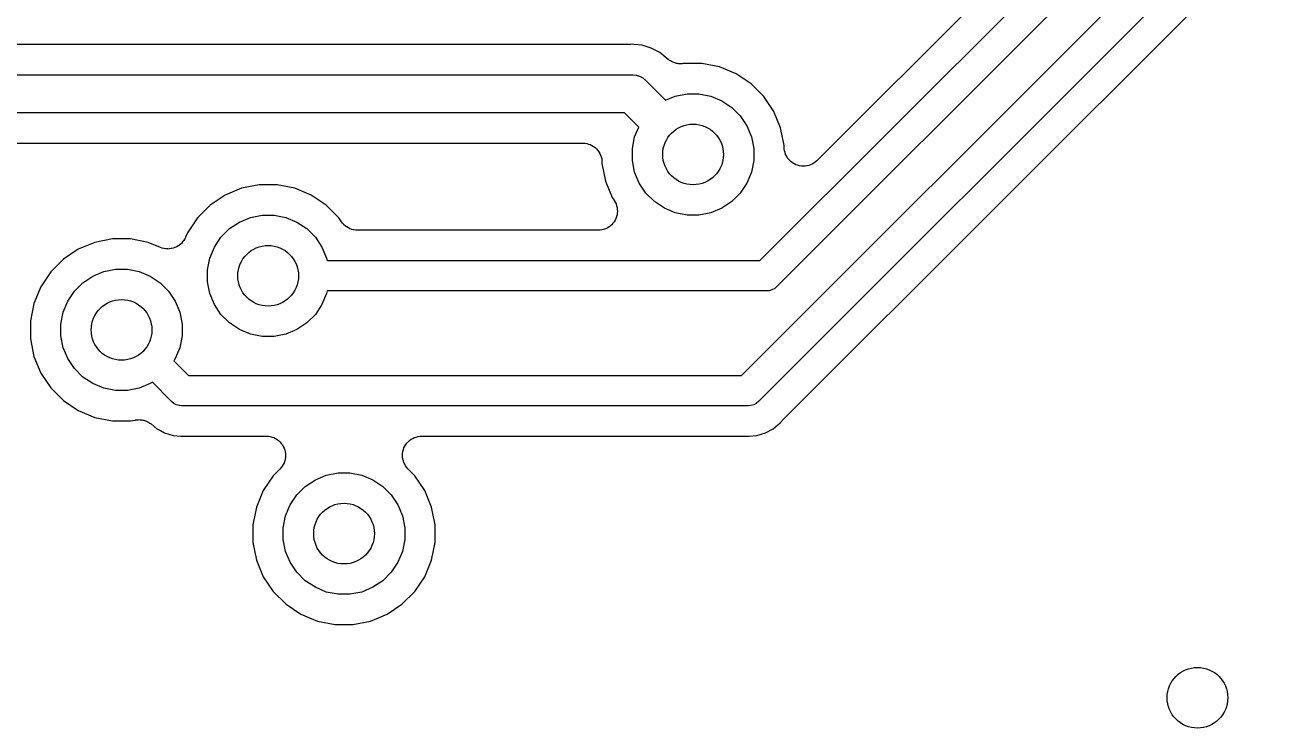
# Model space of a CAD drawing. Extents: x 113.2 to 188.8, y -123.8 to -78.2.
# Drawn here: x 157.6 to 165.82, y -103.38 to -98.75 of the extents above; entities that cross this region are included whole.
import ezdxf

# ---------------------------------------------------------------- set-up
doc = ezdxf.new("R2010")
doc.units = 0
doc.layers.add('BLACK', color=7, linetype='CONTINUOUS')

msp = doc.modelspace()

# ---------------------------------------------------------------- linework, layer by layer
at = {"layer": 'BLACK', "linetype": 'CONTINUOUS'}
for p, q in [((162.32, -101.057), (165.524, -97.8523)), ((165.692, -97.9679), (162.435, -101.224)), ((162.588, -101.354), (165.822, -98.1207)), ((164.301, -98.1562), (162.817, -99.6407)), ((162.44, -100.3), (164.539, -98.2018)), ((164.706, -98.3174), (162.556, -100.467)), ((161.578, -98.875), (155.087, -98.875)), ((161.583, -98.8745), (161.578, -98.875)), ((161.588, -98.8746), (161.583, -98.8745)), ((161.59, -98.8744), (161.588, -98.8746)), ((161.6, -98.8734), (161.59, -98.8744)), ((161.61, -98.8744), (161.6, -98.8734)), ((161.664, -98.8797), (161.61, -98.8744)), ((161.61, -98.8744), (161.61, -98.8744)), ((161.725, -98.8983), (161.664, -98.8797)), ((161.781, -98.9285), (161.725, -98.8983)), ((161.836, -98.9735), (161.781, -98.9285)), ((161.841, -98.9766), (161.836, -98.9735)), ((161.845, -98.9801), (161.841, -98.9766)), ((161.851, -98.9834), (161.845, -98.9801)), ((161.857, -98.9872), (161.851, -98.9834)), ((161.862, -98.9894), (161.857, -98.9872)), ((161.867, -98.9921), (161.862, -98.9894)), ((161.873, -98.9941), (161.867, -98.9921)), ((161.88, -98.9968), (161.873, -98.9941)), ((161.885, -98.9979), (161.88, -98.9968)), ((161.891, -98.9995), (161.885, -98.9979)), ((161.897, -99.0003), (161.891, -98.9995)), ((161.904, -99.0017), (161.897, -99.0003)), ((161.91, -99.0017), (161.904, -99.0017)), ((161.915, -99.0023), (161.91, -99.0017)), ((161.922, -99.0017), (161.915, -99.0023)), ((161.929, -99.0017), (161.922, -99.0017)), ((161.934, -99.0007), (161.929, -99.0017)), ((161.94, -99.0002), (161.934, -99.0007)), ((161.941, -99), (161.94, -99.0002)), ((162.059, -99), (161.941, -99)), ((162.175, -99.0231), (162.059, -99)), ((154.952, -99.075), (161.594, -99.075)), ((161.594, -99.075), (161.6, -99.0744)), ((161.6, -99.0744), (161.606, -99.075)), ((161.606, -99.075), (161.606, -99.075)), ((161.606, -99.075), (161.625, -99.0768)), ((161.625, -99.0768), (161.648, -99.084)), ((161.648, -99.084), (161.67, -99.0956)), ((161.67, -99.0956), (161.689, -99.1112)), ((162.284, -99.0683), (162.175, -99.0231)), ((162.382, -99.1339), (162.284, -99.0683)), ((161.689, -99.1112), (161.693, -99.116)), ((161.693, -99.116), (161.819, -99.2421)), ((162.466, -99.2175), (162.382, -99.1339)), ((161.819, -99.2421), (161.883, -99.2154)), ((161.883, -99.2154), (161.961, -99.2)), ((161.961, -99.2), (162.039, -99.2)), ((162.039, -99.2), (162.117, -99.2154)), ((162.117, -99.2154), (162.189, -99.2455)), ((162.189, -99.2455), (162.255, -99.2893)), ((162.532, -99.3158), (162.466, -99.2175)), ((161.548, -99.325), (154.906, -99.325)), ((161.642, -99.4189), (161.548, -99.325)), ((162.255, -99.2893), (162.311, -99.345)), ((162.311, -99.345), (162.354, -99.4105)), ((162.577, -99.425), (162.532, -99.3158)), ((161.615, -99.4833), (161.642, -99.4189)), ((162.354, -99.4105), (162.385, -99.4833)), ((162.6, -99.5409), (162.577, -99.425)), ((161.6, -99.5606), (161.615, -99.4833)), ((162.385, -99.4833), (162.4, -99.5606)), ((156.237, -99.525), (161.273, -99.525)), ((161.273, -99.525), (161.274, -99.525)), ((161.274, -99.525), (161.274, -99.525)), ((161.274, -99.525), (161.274, -99.525)), ((161.274, -99.525), (161.275, -99.525)), ((161.275, -99.525), (161.287, -99.5263)), ((161.287, -99.5263), (161.299, -99.5276)), ((161.299, -99.5276), (161.299, -99.5277)), ((161.299, -99.5277), (161.299, -99.5278)), ((161.299, -99.5278), (161.311, -99.5314)), ((161.311, -99.5314), (161.322, -99.5349)), ((161.322, -99.5349), (161.323, -99.5351)), ((161.323, -99.5351), (161.323, -99.5353)), ((161.323, -99.5353), (161.333, -99.541)), ((161.333, -99.541), (161.344, -99.5467)), ((161.344, -99.5467), (161.344, -99.547)), ((161.344, -99.547), (161.345, -99.5472)), ((161.345, -99.5472), (161.354, -99.5549)), ((161.354, -99.5549), (161.363, -99.5625)), ((161.363, -99.5625), (161.363, -99.5629)), ((161.363, -99.5629), (161.364, -99.5631)), ((161.364, -99.5631), (161.371, -99.5725)), ((161.371, -99.5725), (161.379, -99.5817)), ((161.379, -99.5817), (161.379, -99.5821)), ((161.379, -99.5821), (161.379, -99.5825)), ((161.379, -99.5825), (161.385, -99.5931)), ((161.385, -99.5931), (161.39, -99.6036)), ((161.6, -99.6394), (161.6, -99.5606)), ((162.4, -99.5606), (162.4, -99.6394)), ((162.6, -99.5509), (162.6, -99.5409)), ((162.601, -99.5631), (162.6, -99.5509)), ((162.602, -99.5752), (162.601, -99.5631)), ((162.602, -99.5754), (162.602, -99.5752)), ((162.602, -99.5756), (162.602, -99.5754)), ((162.606, -99.5873), (162.602, -99.5756)), ((162.609, -99.5989), (162.606, -99.5873)), ((161.39, -99.6036), (161.391, -99.604)), ((161.391, -99.604), (161.391, -99.6044)), ((161.391, -99.6044), (161.394, -99.6159)), ((161.394, -99.6159), (161.398, -99.6273)), ((161.398, -99.6273), (161.398, -99.6278)), ((161.398, -99.6278), (161.398, -99.6282)), ((161.398, -99.6282), (161.399, -99.6401)), ((161.399, -99.6401), (161.4, -99.652)), ((161.4, -99.652), (161.4, -99.6591)), ((161.4, -99.6591), (161.423, -99.775)), ((161.615, -99.7167), (161.6, -99.6394)), ((162.4, -99.6394), (162.385, -99.7167)), ((162.61, -99.5991), (162.609, -99.5989)), ((162.61, -99.5993), (162.61, -99.5991)), ((162.615, -99.6101), (162.61, -99.5993)), ((162.621, -99.6208), (162.615, -99.6101)), ((162.621, -99.621), (162.621, -99.6208)), ((162.621, -99.6212), (162.621, -99.621)), ((162.629, -99.6306), (162.621, -99.6212)), ((162.637, -99.6401), (162.629, -99.6306)), ((162.637, -99.6402), (162.637, -99.6401)), ((162.637, -99.6404), (162.637, -99.6402)), ((162.646, -99.6482), (162.637, -99.6404)), ((162.656, -99.656), (162.646, -99.6482)), ((162.656, -99.6561), (162.656, -99.656)), ((162.656, -99.6562), (162.656, -99.6561)), ((162.667, -99.662), (162.656, -99.6562)), ((162.677, -99.6678), (162.667, -99.662)), ((162.678, -99.6679), (162.677, -99.6678)), ((162.678, -99.668), (162.678, -99.6679)), ((162.689, -99.6716), (162.678, -99.668)), ((162.701, -99.6752), (162.689, -99.6716)), ((162.701, -99.6753), (162.701, -99.6752)), ((162.714, -99.6766), (162.701, -99.6753)), ((162.701, -99.6753), (162.701, -99.6753)), ((162.726, -99.6779), (162.714, -99.6766)), ((162.738, -99.6768), (162.726, -99.6779)), ((162.726, -99.6779), (162.726, -99.6779)), ((162.726, -99.6779), (162.726, -99.6779)), ((162.75, -99.6758), (162.738, -99.6768)), ((162.751, -99.6757), (162.75, -99.6758)), ((162.762, -99.6723), (162.751, -99.6757)), ((162.751, -99.6757), (162.751, -99.6757)), ((162.774, -99.6688), (162.762, -99.6723)), ((162.775, -99.6687), (162.774, -99.6687)), ((162.774, -99.6687), (162.774, -99.6688)), ((162.785, -99.663), (162.775, -99.6687)), ((162.796, -99.6574), (162.785, -99.663)), ((162.797, -99.6572), (162.796, -99.6573)), ((162.796, -99.6573), (162.796, -99.6574)), ((162.806, -99.6496), (162.797, -99.6572)), ((162.816, -99.642), (162.806, -99.6496)), ((162.817, -99.6407), (162.816, -99.6417)), ((162.816, -99.6417), (162.816, -99.6417)), ((162.816, -99.6417), (162.816, -99.6417)), ((162.816, -99.6417), (162.816, -99.642)), ((161.646, -99.7895), (161.615, -99.7167)), ((162.385, -99.7167), (162.354, -99.7895)), ((159.025, -99.823), (158.916, -99.8683)), ((159.141, -99.8), (159.025, -99.823)), ((159.259, -99.8), (159.141, -99.8)), ((159.375, -99.823), (159.259, -99.8)), ((159.484, -99.8683), (159.375, -99.823)), ((161.423, -99.775), (161.468, -99.8842)), ((161.689, -99.855), (161.646, -99.7895)), ((162.354, -99.7895), (162.311, -99.855)), ((158.916, -99.8683), (158.818, -99.9339)), ((159.582, -99.9339), (159.484, -99.8683)), ((161.468, -99.8842), (161.48, -99.9024)), ((161.48, -99.9024), (161.481, -99.9034)), ((161.481, -99.9034), (161.481, -99.9034)), ((161.481, -99.9034), (161.481, -99.9035)), ((161.481, -99.9035), (161.481, -99.9039)), ((161.481, -99.9039), (161.487, -99.9148)), ((161.487, -99.9148), (161.493, -99.9254)), ((161.493, -99.9254), (161.493, -99.9257)), ((161.493, -99.9257), (161.493, -99.9259)), ((161.493, -99.9259), (161.496, -99.9377)), ((161.745, -99.9107), (161.689, -99.855)), ((161.811, -99.9545), (161.745, -99.9107)), ((162.255, -99.9107), (162.189, -99.9545)), ((162.311, -99.855), (162.255, -99.9107)), ((158.818, -99.9339), (158.734, -100.018)), ((159.083, -100.015), (159.161, -100)), ((159.161, -100), (159.239, -100)), ((159.239, -100), (159.317, -100.015)), ((159.666, -100.018), (159.582, -99.9339)), ((161.496, -99.9377), (161.5, -99.9492)), ((161.499, -99.9991), (161.496, -100.01)), ((161.501, -99.9863), (161.499, -99.9985)), ((161.499, -99.9985), (161.499, -99.9988)), ((161.499, -99.9988), (161.499, -99.9991)), ((161.5, -99.9492), (161.5, -99.9495)), ((161.5, -99.9495), (161.5, -99.9497)), ((161.5, -99.9497), (161.501, -99.9618)), ((161.501, -99.9618), (161.502, -99.9739)), ((161.502, -99.9744), (161.501, -99.9863)), ((161.502, -99.9739), (161.502, -99.9742)), ((161.502, -99.9742), (161.502, -99.9744)), ((161.883, -99.9846), (161.811, -99.9545)), ((161.961, -100), (161.883, -99.9846)), ((162.039, -100), (161.961, -100)), ((162.117, -99.9846), (162.039, -100)), ((162.189, -99.9545), (162.117, -99.9846)), ((158.734, -100.018), (158.668, -100.116)), ((158.889, -100.145), (158.945, -100.089)), ((158.945, -100.089), (159.011, -100.046)), ((159.011, -100.046), (159.083, -100.015)), ((159.317, -100.015), (159.389, -100.046)), ((159.389, -100.046), (159.455, -100.089)), ((159.455, -100.089), (159.511, -100.145)), ((159.683, -100.044), (159.666, -100.018)), ((159.691, -100.053), (159.683, -100.044)), ((159.698, -100.062), (159.691, -100.053)), ((159.699, -100.062), (159.698, -100.062)), ((159.699, -100.063), (159.699, -100.062)), ((159.708, -100.07), (159.699, -100.063)), ((159.717, -100.078), (159.708, -100.07)), ((159.718, -100.078), (159.717, -100.078)), ((159.729, -100.084), (159.718, -100.078)), ((159.718, -100.078), (159.718, -100.078)), ((159.739, -100.09), (159.729, -100.084)), ((159.74, -100.09), (159.739, -100.09)), ((159.751, -100.094), (159.74, -100.09)), ((159.74, -100.09), (159.74, -100.09)), ((161.423, -100.091), (161.411, -100.094)), ((161.434, -100.085), (161.423, -100.09)), ((161.423, -100.09), (161.423, -100.09)), ((161.423, -100.09), (161.423, -100.091)), ((161.445, -100.079), (161.434, -100.085)), ((161.455, -100.071), (161.445, -100.079)), ((161.445, -100.079), (161.445, -100.079)), ((161.445, -100.079), (161.445, -100.079)), ((161.464, -100.063), (161.455, -100.071)), ((161.472, -100.054), (161.464, -100.063)), ((161.464, -100.063), (161.464, -100.063)), ((161.464, -100.063), (161.464, -100.063)), ((161.48, -100.044), (161.472, -100.054)), ((161.486, -100.033), (161.48, -100.044)), ((161.48, -100.044), (161.48, -100.044)), ((161.48, -100.044), (161.48, -100.044)), ((161.492, -100.023), (161.486, -100.033)), ((161.496, -100.01), (161.492, -100.022)), ((161.492, -100.022), (161.492, -100.022)), ((161.492, -100.022), (161.492, -100.023)), ((158.174, -100.157), (158.059, -100.18)), ((158.293, -100.157), (158.174, -100.157)), ((158.409, -100.18), (158.293, -100.157)), ((158.643, -100.168), (158.636, -100.177)), ((158.644, -100.168), (158.643, -100.168)), ((158.65, -100.157), (158.644, -100.168)), ((158.644, -100.168), (158.644, -100.168)), ((158.655, -100.147), (158.65, -100.157)), ((158.656, -100.146), (158.655, -100.147)), ((158.668, -100.116), (158.656, -100.145)), ((158.656, -100.145), (158.656, -100.146)), ((158.656, -100.146), (158.656, -100.146)), ((158.656, -100.146), (158.656, -100.146)), ((158.846, -100.211), (158.889, -100.145)), ((159.511, -100.145), (159.554, -100.211)), ((159.763, -100.097), (159.751, -100.094)), ((159.764, -100.097), (159.763, -100.097)), ((159.763, -100.097), (159.763, -100.097)), ((159.775, -100.099), (159.764, -100.097)), ((159.787, -100.1), (159.775, -100.099)), ((159.788, -100.1), (159.787, -100.1)), ((159.789, -100.1), (159.788, -100.1)), ((159.788, -100.1), (159.788, -100.1)), ((161.375, -100.1), (159.789, -100.1)), ((159.789, -100.1), (159.789, -100.1)), ((161.387, -100.099), (161.375, -100.1)), ((161.399, -100.098), (161.387, -100.099)), ((161.4, -100.098), (161.399, -100.098)), ((161.399, -100.098), (161.399, -100.098)), ((161.411, -100.094), (161.4, -100.098)), ((157.949, -100.225), (157.851, -100.291)), ((158.059, -100.18), (157.949, -100.225)), ((158.49, -100.214), (158.409, -100.18)), ((158.502, -100.217), (158.49, -100.214)), ((158.513, -100.221), (158.502, -100.217)), ((158.514, -100.221), (158.513, -100.221)), ((158.513, -100.221), (158.513, -100.221)), ((158.526, -100.222), (158.514, -100.221)), ((158.538, -100.223), (158.526, -100.222)), ((158.539, -100.224), (158.538, -100.223)), ((158.538, -100.223), (158.538, -100.223)), ((158.55, -100.222), (158.539, -100.224)), ((158.562, -100.221), (158.55, -100.222)), ((158.563, -100.221), (158.562, -100.221)), ((158.575, -100.218), (158.563, -100.221)), ((158.563, -100.221), (158.563, -100.221)), ((158.586, -100.214), (158.575, -100.218)), ((158.587, -100.214), (158.586, -100.214)), ((158.598, -100.208), (158.587, -100.214)), ((158.587, -100.214), (158.587, -100.214)), ((158.608, -100.203), (158.598, -100.208)), ((158.609, -100.203), (158.608, -100.203)), ((158.618, -100.195), (158.609, -100.202)), ((158.609, -100.202), (158.609, -100.203)), ((158.628, -100.187), (158.618, -100.195)), ((158.636, -100.177), (158.628, -100.187)), ((158.628, -100.187), (158.628, -100.187)), ((158.628, -100.187), (158.628, -100.187)), ((158.815, -100.283), (158.846, -100.211)), ((159.554, -100.211), (159.585, -100.283)), ((157.851, -100.291), (157.768, -100.374)), ((158.8, -100.361), (158.815, -100.283)), ((159.585, -100.283), (159.588, -100.3)), ((159.588, -100.3), (162.44, -100.3)), ((157.768, -100.374), (157.702, -100.473)), ((157.979, -100.446), (158.044, -100.402)), ((158.044, -100.402), (158.117, -100.372)), ((158.117, -100.372), (158.194, -100.357)), ((158.194, -100.357), (158.273, -100.357)), ((158.273, -100.357), (158.35, -100.372)), ((158.35, -100.372), (158.423, -100.402)), ((158.423, -100.402), (158.489, -100.446)), ((158.8, -100.439), (158.8, -100.361)), ((157.702, -100.473), (157.657, -100.582)), ((157.879, -100.567), (157.923, -100.502)), ((157.923, -100.502), (157.979, -100.446)), ((158.489, -100.446), (158.544, -100.502)), ((158.544, -100.502), (158.588, -100.567)), ((158.815, -100.517), (158.8, -100.439)), ((159.588, -100.5), (159.585, -100.517)), ((162.477, -100.5), (159.588, -100.5)), ((162.482, -100.5), (162.477, -100.5)), ((162.487, -100.5), (162.482, -100.5)), ((162.501, -100.499), (162.487, -100.5)), ((162.487, -100.5), (162.487, -100.5)), ((162.52, -100.493), (162.501, -100.499)), ((162.538, -100.484), (162.52, -100.493)), ((162.553, -100.471), (162.538, -100.484)), ((162.556, -100.467), (162.553, -100.471)), ((157.657, -100.582), (157.634, -100.698)), ((157.849, -100.64), (157.879, -100.567)), ((158.588, -100.567), (158.618, -100.64)), ((158.846, -100.589), (158.815, -100.517)), ((159.585, -100.517), (159.554, -100.589)), ((157.834, -100.718), (157.849, -100.64)), ((158.618, -100.64), (158.634, -100.718)), ((158.889, -100.655), (158.846, -100.589)), ((158.945, -100.711), (158.889, -100.655)), ((159.511, -100.655), (159.455, -100.711)), ((159.554, -100.589), (159.511, -100.655)), ((157.634, -100.698), (157.634, -100.816)), ((157.834, -100.796), (157.834, -100.718)), ((158.634, -100.718), (158.634, -100.796)), ((159.011, -100.754), (158.945, -100.711)), ((159.455, -100.711), (159.389, -100.754)), ((157.634, -100.816), (157.657, -100.932)), ((157.849, -100.874), (157.834, -100.796)), ((158.634, -100.796), (158.618, -100.874)), ((159.083, -100.785), (159.011, -100.754)), ((159.161, -100.8), (159.083, -100.785)), ((159.239, -100.8), (159.161, -100.8)), ((159.317, -100.785), (159.239, -100.8)), ((159.389, -100.754), (159.317, -100.785)), ((157.879, -100.946), (157.849, -100.874)), ((158.618, -100.874), (158.588, -100.946)), ((157.657, -100.932), (157.702, -101.041)), ((157.923, -101.012), (157.879, -100.946)), ((158.588, -100.946), (158.579, -100.961)), ((158.579, -100.961), (158.675, -101.057)), ((157.702, -101.041), (157.768, -101.139)), ((157.979, -101.068), (157.923, -101.012)), ((158.044, -101.111), (157.979, -101.068)), ((158.675, -101.057), (162.32, -101.057)), ((157.768, -101.139), (157.851, -101.223)), ((158.117, -101.142), (158.044, -101.111)), ((158.194, -101.157), (158.117, -101.142)), ((158.273, -101.157), (158.194, -101.157)), ((158.35, -101.142), (158.273, -101.157)), ((158.423, -101.111), (158.35, -101.142)), ((158.437, -101.102), (158.423, -101.111)), ((158.559, -101.224), (158.437, -101.102)), ((157.851, -101.223), (157.949, -101.289)), ((158.563, -101.228), (158.559, -101.224)), ((158.578, -101.241), (158.563, -101.228)), ((158.595, -101.25), (158.578, -101.241)), ((162.417, -101.241), (162.4, -101.25)), ((162.432, -101.228), (162.417, -101.241)), ((162.435, -101.224), (162.432, -101.228)), ((157.949, -101.289), (158.059, -101.334)), ((158.604, -101.252), (158.595, -101.25)), ((158.614, -101.256), (158.604, -101.252)), ((158.616, -101.256), (158.614, -101.256)), ((158.629, -101.257), (158.616, -101.256)), ((158.634, -101.257), (158.629, -101.257)), ((158.629, -101.257), (158.629, -101.257)), ((158.638, -101.257), (158.634, -101.257)), ((162.356, -101.257), (158.638, -101.257)), ((162.361, -101.257), (162.356, -101.257)), ((162.366, -101.257), (162.361, -101.257)), ((162.381, -101.256), (162.366, -101.257)), ((162.366, -101.257), (162.366, -101.257)), ((162.4, -101.25), (162.381, -101.256)), ((158.059, -101.334), (158.174, -101.357)), ((158.174, -101.357), (158.293, -101.357)), ((158.293, -101.357), (158.324, -101.351)), ((158.324, -101.351), (158.325, -101.35)), ((158.325, -101.35), (158.331, -101.35)), ((158.331, -101.35), (158.336, -101.349)), ((158.336, -101.349), (158.343, -101.349)), ((158.343, -101.349), (158.35, -101.348)), ((158.35, -101.348), (158.356, -101.349)), ((158.356, -101.349), (158.361, -101.349)), ((158.361, -101.349), (158.368, -101.35)), ((158.368, -101.35), (158.375, -101.351)), ((158.375, -101.351), (158.38, -101.353)), ((158.38, -101.353), (158.386, -101.354)), ((158.386, -101.354), (158.392, -101.357)), ((158.392, -101.357), (158.398, -101.359)), ((158.398, -101.359), (158.403, -101.361)), ((158.403, -101.361), (158.408, -101.363)), ((158.408, -101.363), (158.414, -101.367)), ((158.414, -101.367), (158.42, -101.371)), ((158.42, -101.371), (158.424, -101.374)), ((158.424, -101.374), (158.429, -101.377)), ((158.429, -101.377), (158.466, -101.408)), ((158.466, -101.408), (158.491, -101.421)), ((162.477, -101.435), (162.529, -101.408)), ((162.529, -101.408), (162.574, -101.37)), ((162.574, -101.37), (162.58, -101.363)), ((162.58, -101.363), (162.581, -101.362)), ((162.581, -101.362), (162.585, -101.358)), ((162.585, -101.358), (162.588, -101.354)), ((158.491, -101.421), (158.491, -101.421)), ((158.491, -101.421), (158.518, -101.435)), ((158.518, -101.435), (158.575, -101.453)), ((158.575, -101.453), (158.625, -101.458)), ((158.625, -101.458), (158.625, -101.458)), ((158.625, -101.458), (158.634, -101.458)), ((158.634, -101.458), (158.642, -101.458)), ((158.642, -101.458), (158.644, -101.457)), ((158.644, -101.457), (158.649, -101.457)), ((158.649, -101.457), (158.655, -101.457)), ((158.655, -101.457), (159.188, -101.457)), ((159.188, -101.457), (159.189, -101.457)), ((159.189, -101.457), (159.189, -101.457)), ((159.189, -101.457), (159.189, -101.457)), ((159.189, -101.457), (159.19, -101.457)), ((159.19, -101.457), (159.202, -101.458)), ((159.202, -101.458), (159.214, -101.46)), ((159.214, -101.46), (159.214, -101.46)), ((159.214, -101.46), (159.214, -101.46)), ((159.214, -101.46), (159.226, -101.463)), ((159.226, -101.463), (159.238, -101.467)), ((159.238, -101.467), (159.238, -101.467)), ((159.238, -101.467), (159.238, -101.467)), ((159.238, -101.467), (159.249, -101.473)), ((159.249, -101.473), (159.259, -101.479)), ((159.259, -101.479), (159.259, -101.479)), ((159.259, -101.479), (159.26, -101.479)), ((159.26, -101.479), (159.269, -101.487)), ((159.269, -101.487), (159.278, -101.495)), ((160.123, -101.494), (160.132, -101.486)), ((160.132, -101.486), (160.142, -101.478)), ((160.142, -101.478), (160.153, -101.472)), ((160.142, -101.478), (160.142, -101.478)), ((160.142, -101.478), (160.142, -101.478)), ((160.153, -101.472), (160.164, -101.467)), ((160.164, -101.466), (160.176, -101.463)), ((160.164, -101.467), (160.164, -101.466)), ((160.164, -101.466), (160.164, -101.466)), ((160.176, -101.463), (160.187, -101.459)), ((160.187, -101.459), (160.188, -101.459)), ((160.188, -101.459), (160.2, -101.458)), ((160.188, -101.459), (160.188, -101.459)), ((160.2, -101.458), (160.212, -101.457)), ((160.212, -101.457), (162.34, -101.457)), ((162.34, -101.457), (162.342, -101.457)), ((162.342, -101.457), (162.347, -101.458)), ((162.347, -101.458), (162.353, -101.458)), ((162.353, -101.458), (162.361, -101.458)), ((162.361, -101.458), (162.37, -101.458)), ((162.37, -101.458), (162.42, -101.453)), ((162.37, -101.458), (162.37, -101.458)), ((162.42, -101.453), (162.477, -101.435)), ((159.278, -101.495), (159.278, -101.495)), ((159.278, -101.495), (159.279, -101.495)), ((159.279, -101.495), (159.286, -101.505)), ((159.286, -101.505), (159.294, -101.514)), ((159.294, -101.514), (159.294, -101.514)), ((159.294, -101.514), (159.294, -101.514)), ((159.294, -101.514), (159.3, -101.525)), ((159.3, -101.525), (159.305, -101.536)), ((159.305, -101.536), (159.306, -101.536)), ((159.306, -101.536), (159.306, -101.536)), ((159.306, -101.536), (159.309, -101.548)), ((159.309, -101.548), (159.313, -101.56)), ((159.313, -101.56), (159.313, -101.56)), ((159.313, -101.56), (159.313, -101.56)), ((159.313, -101.56), (159.314, -101.572)), ((159.314, -101.572), (159.315, -101.584)), ((160.085, -101.583), (160.086, -101.571)), ((160.086, -101.571), (160.088, -101.558)), ((160.088, -101.558), (160.091, -101.546)), ((160.088, -101.558), (160.088, -101.558)), ((160.088, -101.558), (160.088, -101.558)), ((160.091, -101.546), (160.095, -101.535)), ((160.095, -101.534), (160.101, -101.524)), ((160.095, -101.535), (160.095, -101.534)), ((160.095, -101.535), (160.095, -101.535)), ((160.101, -101.524), (160.107, -101.513)), ((160.107, -101.513), (160.115, -101.503)), ((160.107, -101.513), (160.107, -101.513)), ((160.107, -101.513), (160.107, -101.513)), ((160.115, -101.503), (160.123, -101.494)), ((160.123, -101.494), (160.123, -101.494)), ((160.123, -101.494), (160.123, -101.494)), ((159.299, -101.644), (159.293, -101.655)), ((159.305, -101.633), (159.299, -101.644)), ((159.309, -101.621), (159.305, -101.633)), ((159.305, -101.633), (159.305, -101.633)), ((159.305, -101.633), (159.305, -101.633)), ((159.312, -101.61), (159.309, -101.621)), ((159.314, -101.597), (159.312, -101.609)), ((159.312, -101.609), (159.312, -101.609)), ((159.312, -101.609), (159.312, -101.61)), ((159.315, -101.585), (159.314, -101.597)), ((159.315, -101.584), (159.315, -101.585)), ((159.315, -101.585), (159.315, -101.585)), ((160.086, -101.595), (160.085, -101.583)), ((160.085, -101.583), (160.085, -101.583)), ((160.085, -101.583), (160.085, -101.583)), ((160.087, -101.607), (160.086, -101.595)), ((160.087, -101.608), (160.087, -101.607)), ((160.091, -101.619), (160.087, -101.608)), ((160.087, -101.608), (160.087, -101.608)), ((160.094, -101.631), (160.091, -101.619)), ((160.094, -101.632), (160.094, -101.631)), ((160.094, -101.631), (160.094, -101.631)), ((160.1, -101.642), (160.094, -101.632)), ((160.106, -101.653), (160.1, -101.642)), ((160.106, -101.654), (160.106, -101.653)), ((160.106, -101.653), (160.106, -101.653)), ((160.113, -101.663), (160.106, -101.654)), ((159.234, -101.718), (159.168, -101.816)), ((159.278, -101.674), (159.234, -101.718)), ((159.285, -101.664), (159.278, -101.674)), ((159.293, -101.655), (159.285, -101.664)), ((159.293, -101.655), (159.293, -101.655)), ((159.293, -101.655), (159.293, -101.655)), ((159.511, -101.746), (159.583, -101.715)), ((159.583, -101.715), (159.661, -101.7)), ((159.661, -101.7), (159.739, -101.7)), ((159.739, -101.7), (159.817, -101.715)), ((159.817, -101.715), (159.889, -101.746)), ((160.121, -101.673), (160.113, -101.663)), ((160.122, -101.674), (160.121, -101.673)), ((160.121, -101.673), (160.121, -101.673)), ((160.121, -101.673), (160.121, -101.673)), ((160.121, -101.673), (160.121, -101.673)), ((160.166, -101.718), (160.122, -101.674)), ((160.232, -101.816), (160.166, -101.718)), ((159.168, -101.816), (159.123, -101.925)), ((159.389, -101.845), (159.445, -101.789)), ((159.445, -101.789), (159.511, -101.746)), ((159.889, -101.746), (159.955, -101.789)), ((159.955, -101.789), (160.011, -101.845)), ((160.277, -101.925), (160.232, -101.816)), ((159.346, -101.911), (159.389, -101.845)), ((160.011, -101.845), (160.054, -101.911)), ((159.123, -101.925), (159.1, -102.041)), ((159.3, -102.061), (159.315, -101.983)), ((159.315, -101.983), (159.346, -101.911)), ((160.054, -101.911), (160.085, -101.983)), ((160.085, -101.983), (160.1, -102.061)), ((160.3, -102.041), (160.277, -101.925)), ((159.1, -102.041), (159.1, -102.159)), ((159.3, -102.139), (159.3, -102.061)), ((160.1, -102.061), (160.1, -102.139)), ((160.3, -102.159), (160.3, -102.041)), ((159.315, -102.217), (159.3, -102.139)), ((160.1, -102.139), (160.085, -102.217)), ((159.1, -102.159), (159.123, -102.275)), ((159.346, -102.289), (159.315, -102.217)), ((160.085, -102.217), (160.054, -102.289)), ((160.277, -102.275), (160.3, -102.159)), ((159.123, -102.275), (159.168, -102.384)), ((159.389, -102.355), (159.346, -102.289)), ((160.054, -102.289), (160.011, -102.355)), ((160.232, -102.384), (160.277, -102.275)), ((159.168, -102.384), (159.234, -102.482)), ((159.445, -102.411), (159.389, -102.355)), ((160.011, -102.355), (159.955, -102.411)), ((160.166, -102.482), (160.232, -102.384)), ((159.511, -102.454), (159.445, -102.411)), ((159.583, -102.485), (159.511, -102.454)), ((159.889, -102.454), (159.817, -102.485)), ((159.955, -102.411), (159.889, -102.454)), ((159.234, -102.482), (159.318, -102.566)), ((159.661, -102.5), (159.583, -102.485)), ((159.739, -102.5), (159.661, -102.5)), ((159.817, -102.485), (159.739, -102.5)), ((160.082, -102.566), (160.166, -102.482)), ((159.318, -102.566), (159.416, -102.632)), ((159.416, -102.632), (159.525, -102.677)), ((159.875, -102.677), (159.984, -102.632)), ((159.984, -102.632), (160.082, -102.566)), ((159.525, -102.677), (159.641, -102.7)), ((159.641, -102.7), (159.759, -102.7)), ((159.759, -102.7), (159.875, -102.677))]:
    msp.add_line(p, q, dxfattribs=at)
at = {"layer": 'BLACK'}
for centre in [(162, -99.6), (159.2, -100.4), (158.234, -100.757), (159.7, -102.1), (165.324, -103.182)]:
    msp.add_circle(centre, 0.2, dxfattribs=at)

doc.saveas('drawing.dxf')
